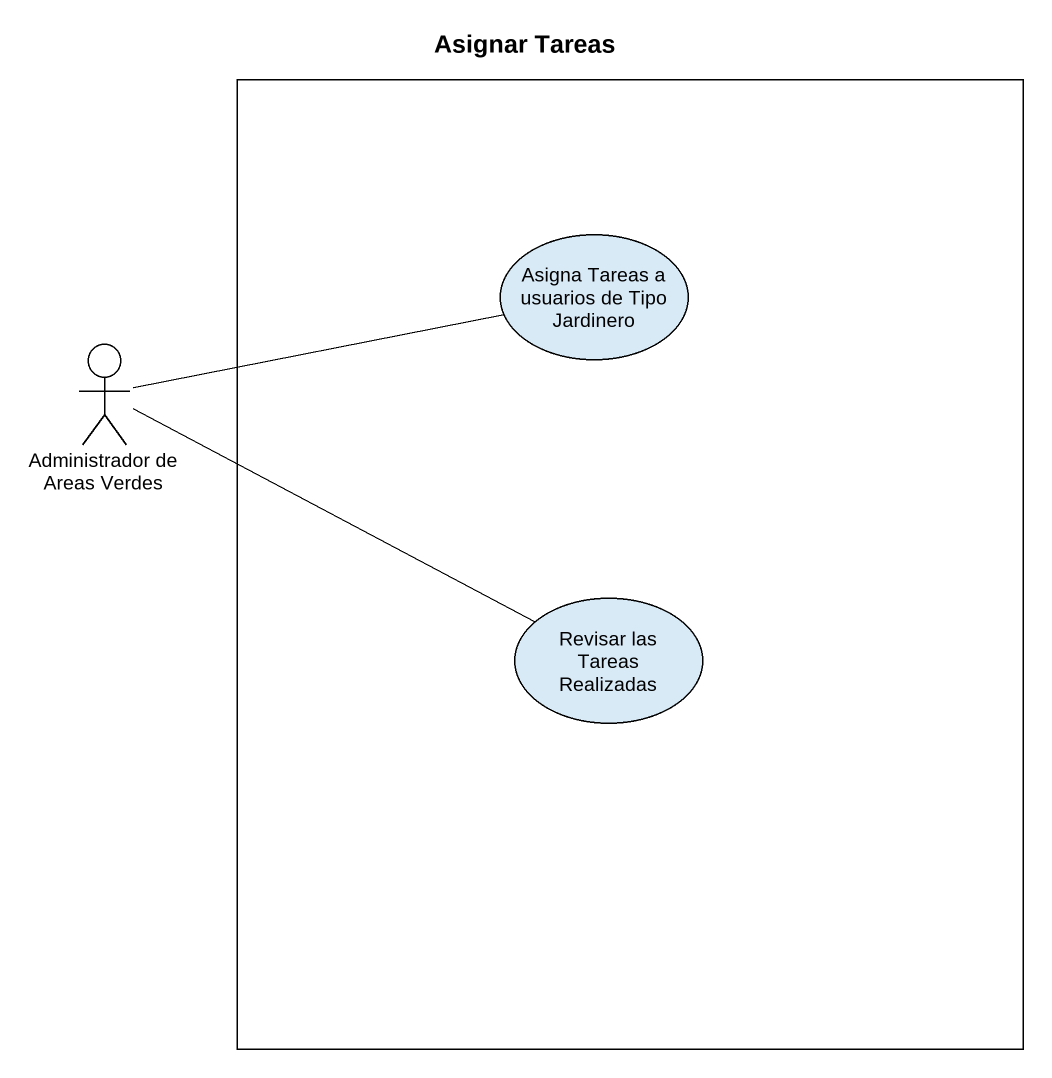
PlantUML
@startuml
title Asignar Tareas
rectangle " " as rectangle1 {
  usecase "Asigna Tareas a usuarios de Tipo Jardinero" as Asigna_Tareas_a_usuarios_de
  usecase "Revisar las Tareas Realizadas" as Revisar_las_Tareas
}
actor "Administrador de Areas Verdes" as Administrador_de_Areas
Administrador_de_Areas -right- Asigna_Tareas_a_usuarios_de
Administrador_de_Areas -right- Revisar_las_Tareas
@enduml
